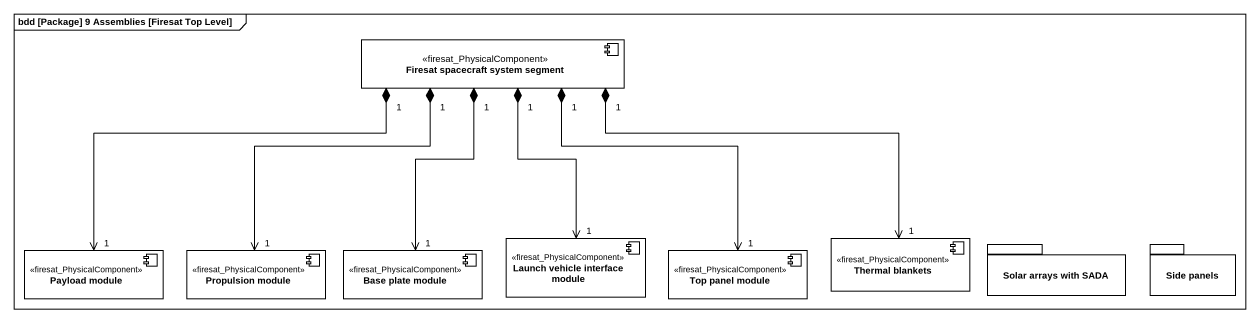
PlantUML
@startuml
mainframe bdd [Package] 9 Assemblies [Firesat Top Level]
component "Firesat spacecraft system segment" as Firesat_spacecraft_system <<firesat_PhysicalComponent>>
component "Launch vehicle interface module" as Launch_vehicle_interface <<firesat_PhysicalComponent>>
component "Thermal blankets" as Thermal_blankets <<firesat_PhysicalComponent>>
component "Payload module" as Payload_module <<firesat_PhysicalComponent>>
component "Propulsion module" as Propulsion_module <<firesat_PhysicalComponent>>
component "Base plate module" as Base_plate_module <<firesat_PhysicalComponent>>
component "Top panel module" as Top_panel_module <<firesat_PhysicalComponent>>
package "Solar arrays with SADA" as Solar_arrays_with_SADA {
}
package "Side panels" as Side_panels {
}
Firesat_spacecraft_system "1" *--> "1" Launch_vehicle_interface
Firesat_spacecraft_system "1" *-right-> "1" Thermal_blankets
Firesat_spacecraft_system "1" *-left-> "1" Payload_module
Firesat_spacecraft_system "1" *--> "1" Propulsion_module
Firesat_spacecraft_system "1" *--> "1" Base_plate_module
Firesat_spacecraft_system "1" *--> "1" Top_panel_module
@enduml
